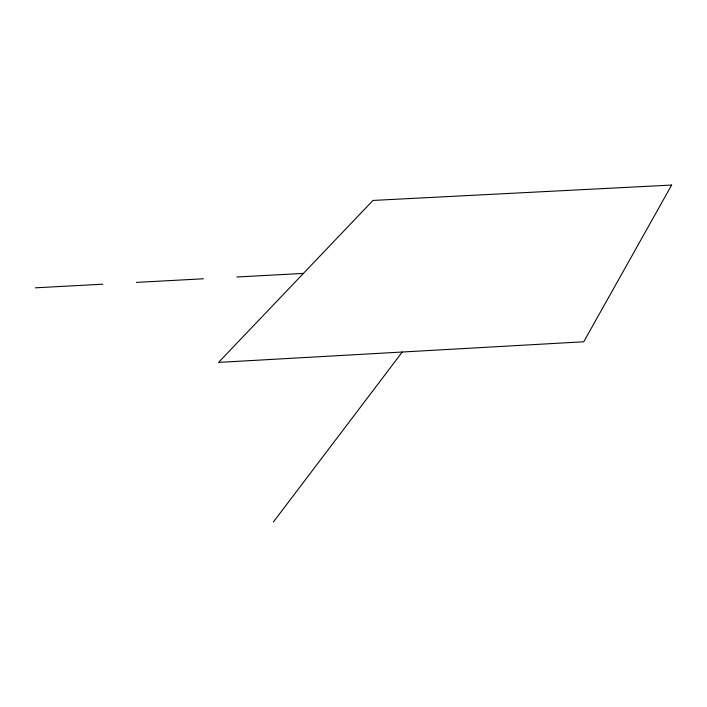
<?xml version="1.0" encoding="UTF-8"?>
<svg xmlns="http://www.w3.org/2000/svg" width="707" height="707" viewBox="0 0 707 707"><rect width="100%" height="100%" fill="white"/><g stroke="black" fill="none" stroke-linecap="round" stroke-linejoin="round"><path stroke-width="1.06" d="M273.415 521.943L402.256 352.024M35.35 287.82L102.798 284.196M136.416 282.393L203.43 278.788M236.827 276.994L303.4 273.415M671.65 185.057L583.752 341.773L218.569 362.399L372.987 200.435L671.65 185.057"/></g></svg>
